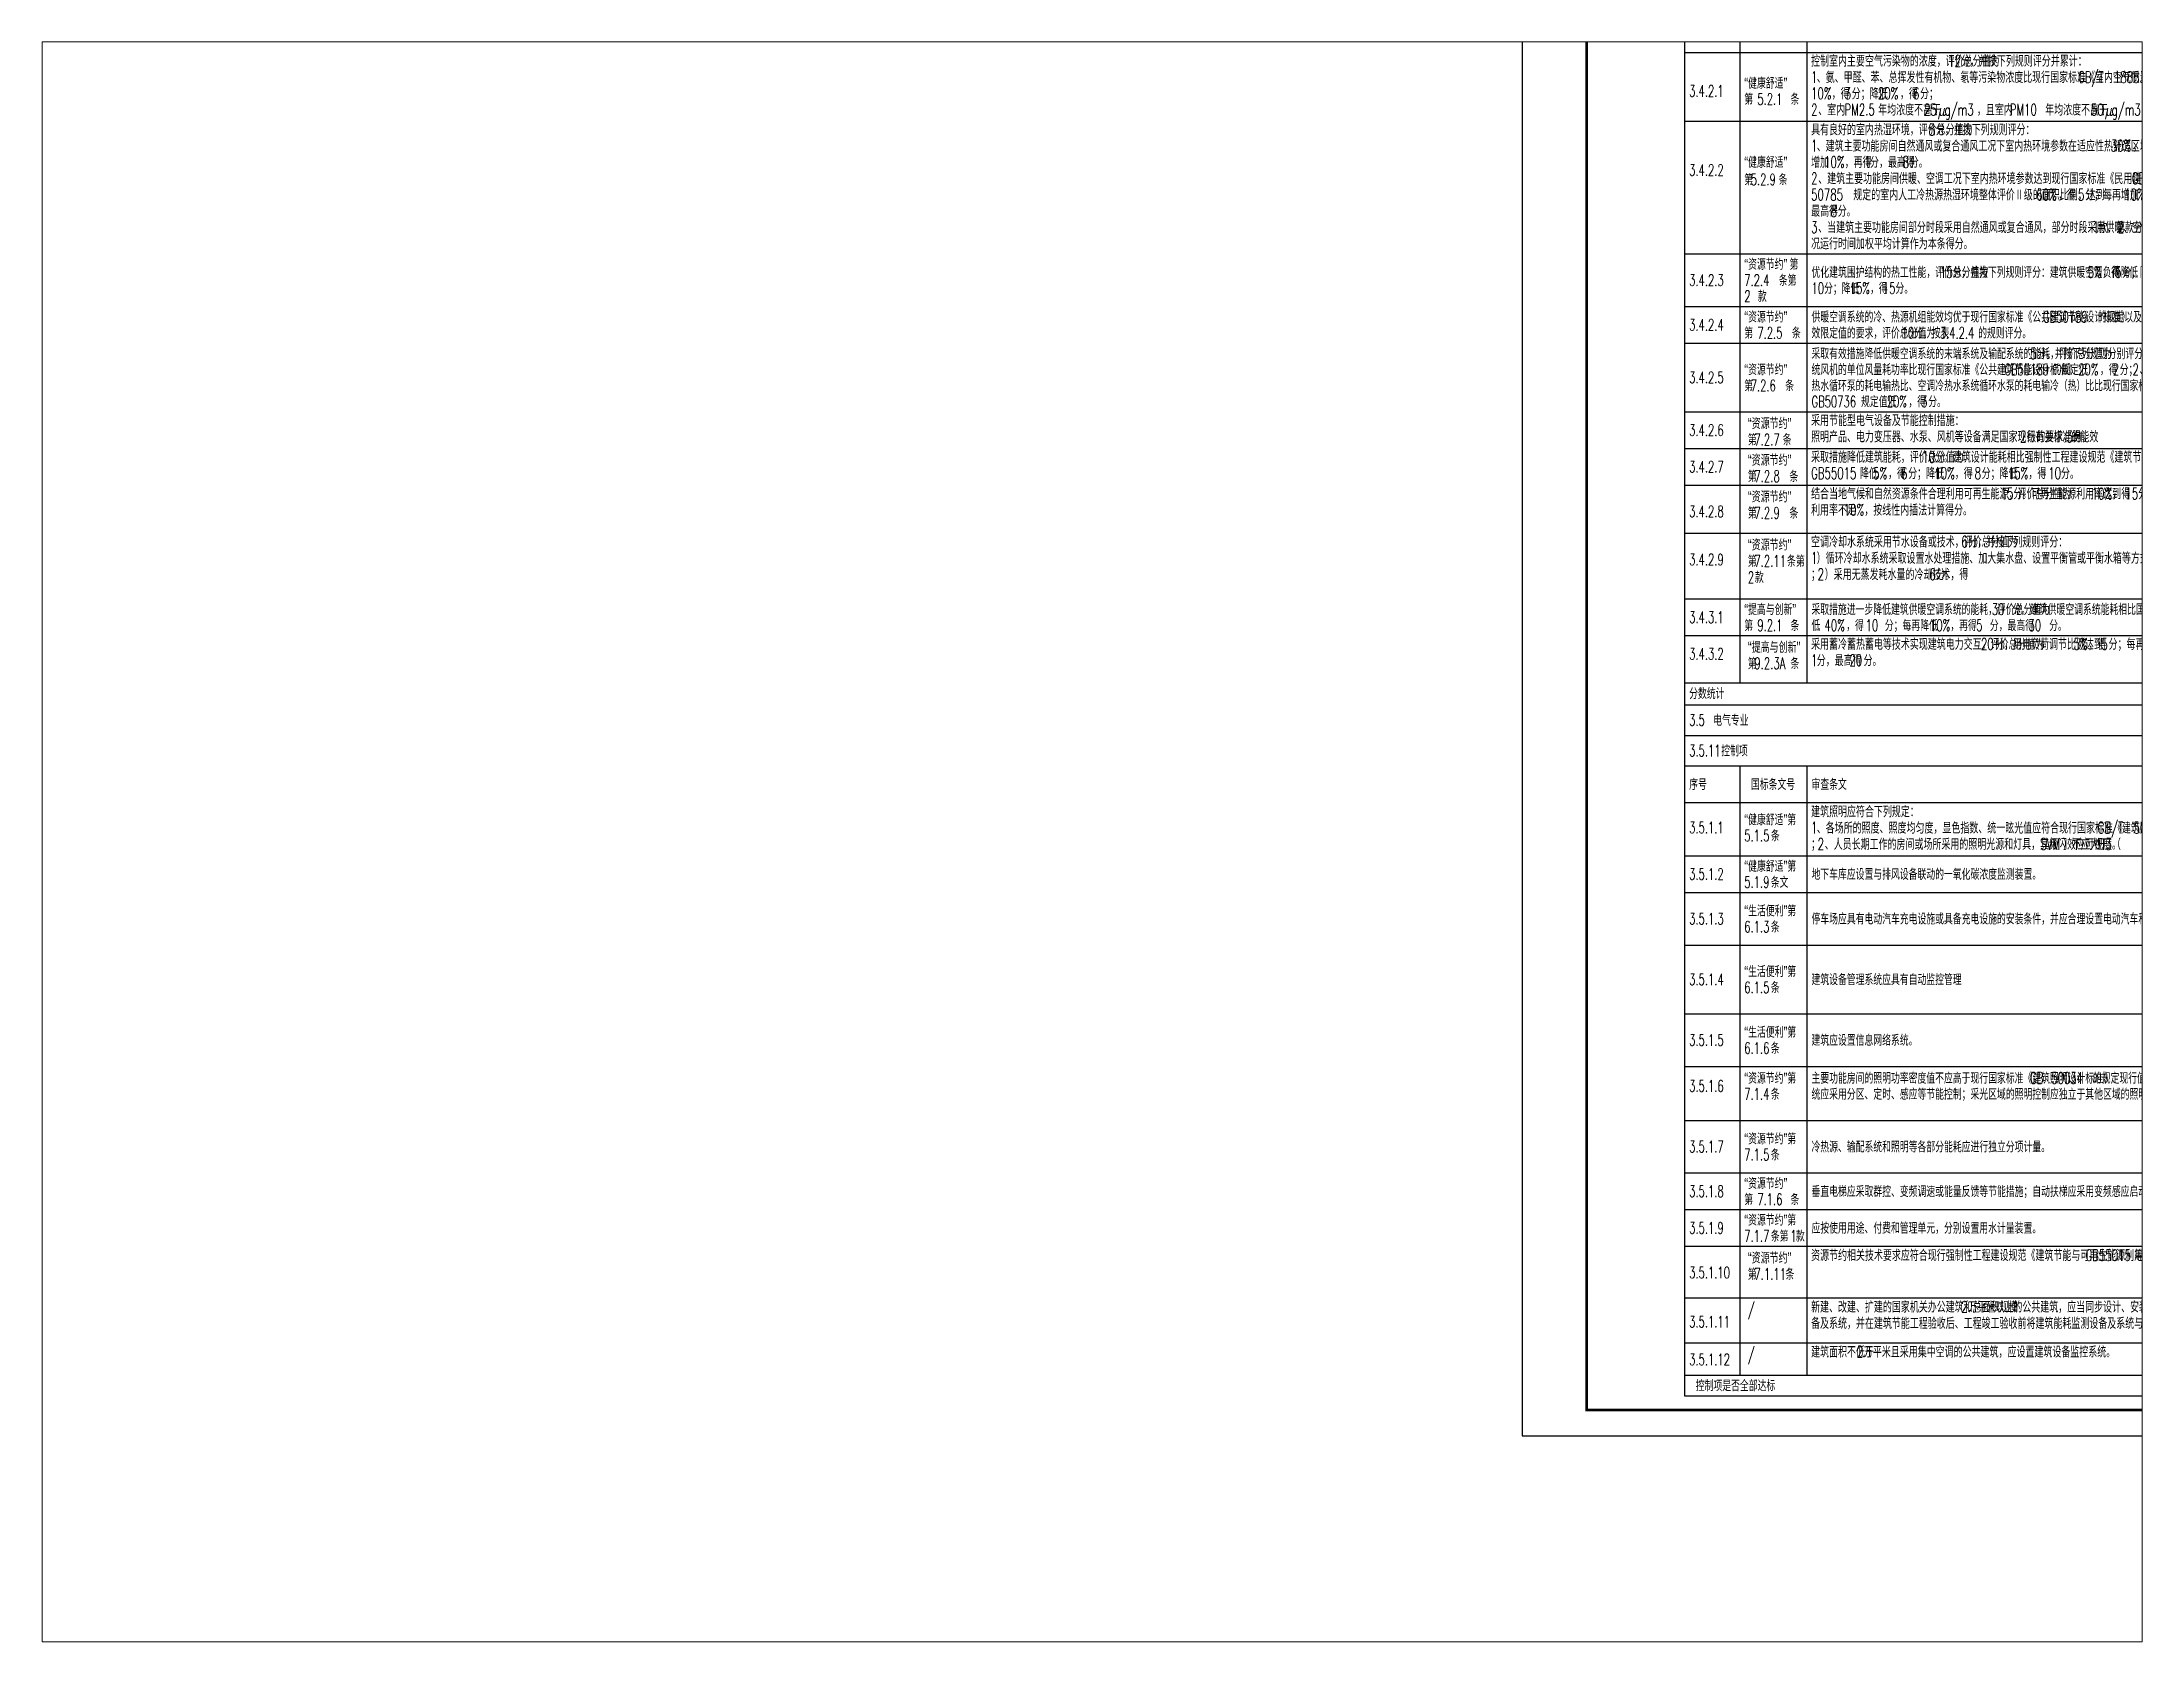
# Paper-space layout 'Layout1' of a CAD drawing. Extents: x 1.05 to 9.45, y 0.8 to 7.2.
# The model-space entities are those that its viewports show. They can reach past a viewport. Long polylines and large blocks are cut down to what shows.
import ezdxf

# ---------------------------------------------------------------- set-up
doc = ezdxf.new("R2010")
doc.units = 0
doc.header["$LTSCALE"] = 1000
for name, color, linetype in [('A-Tab(建筑表格)', 7, 'Continuous'), ('A-Text(建筑文字)', 33, 'Continuous'), ('C-Sheet(通用-图框)', 4, 'Continuous')]:
    doc.layers.add(name, color=color, linetype=linetype)
doc.styles.add('LJ_TXT', font='SIMPLEX', dxfattribs={"width": 0.8, "bigfont": 'GBCBIG'})

msp = doc.modelspace()

# ---------------------------------------------------------------- linework, layer by layer
at = {"layer": 'A-Tab(建筑表格)'}
msp.add_lwpolyline([(19186, 9255), (50513, 9255), (50513, 63824), (19186, 63824)], close=True, dxfattribs=at)
for points in [[(21319, 62643), (21319, 36831)], [(23919, 62643), (23919, 36831)], [(19186, 61226), (50513, 61226)], [(19186, 58570), (50513, 58570)], [(19186, 53432), (50513, 53432)], [(19186, 51395), (50513, 51395)], [(19186, 49977), (50513, 49977)], [(19186, 47320), (50513, 47320)], [(19186, 45903), (50513, 45903)], [(19186, 44486), (50513, 44486)], [(19186, 42624), (50513, 42624)], [(19186, 40081), (50513, 40081)], [(19186, 38664), (50513, 38664)], [(19186, 36831), (50513, 36831)], [(19186, 35983), (50513, 35983)], [(19186, 34802), (50513, 34802)], [(19186, 33622), (50513, 33622)], [(21319, 33622), (21319, 10052)], [(23919, 33622), (23919, 10052)], [(19186, 32204), (50513, 32204)], [(19186, 30145), (50513, 30145)], [(19186, 28728), (50513, 28728)], [(19186, 26691), (50513, 26691)], [(19186, 24034), (50513, 24034)], [(19186, 21997), (50513, 21997)], [(19186, 19911), (50513, 19911)], [(19186, 17874), (50513, 17874)], [(19186, 16457), (50513, 16457)], [(19186, 15040), (50513, 15040)], [(19186, 13042), (50513, 13042)], [(19186, 11303), (50513, 11303)], [(19186, 10052), (50513, 10052)]]:
    msp.add_lwpolyline(points, dxfattribs=at)
at = {"layer": 'C-Sheet(通用-图框)'}
msp.add_lwpolyline([(12902, 7705), (139002, 7705), (139002, 67105), (12902, 67105)], close=True, dxfattribs=at)
at = {"layer": 'C-Sheet(通用-图框)', "const_width": 100}
msp.add_lwpolyline([(15402, 8705), (138002, 8705), (138002, 66105), (15402, 66105)], close=True, dxfattribs=at)

# ---------------------------------------------------------------- texts
at = {"layer": 'A-Tab(建筑表格)', "style": 'LJ_TXT'}
for s, height, width, p in [('序号', 427.1, 0.8, (19363, 61713)), ('国标条文号', 427.1, 0.8, (21753, 61713)), ('审查条文', 427.1, 0.8, (24096, 61713)), ('“健康舒适”', 427.1, 0.8, (21496, 59819)), ('3.4.2.1', 442.8, 0.64, (19363, 59509)), ('第', 427, 0.8, (21496, 59199)), ('5.2.1', 442.8, 0.64, (22001, 59199)), ('条', 427, 0.8, (23284, 59199)), ('3.4.2.2', 442.8, 0.64, (19363, 56449)), ('“健康舒适”', 427.1, 0.8, (21496, 56759)), ('第', 427, 0.8, (21496, 56088)), ('5.2.9', 442.8, 0.64, (21745, 56088)), ('条', 427, 0.8, (22825, 56088)), ('“资源节约”', 427.1, 0.8, (21496, 52812)), ('第', 427, 0.8, (23245, 52812)), ('优化建筑围护结构的热工性能，评价总分值为', 427.14, 0.8, (24096, 52502)), ('15', 442.8, 0.64, (29071, 52502)), ('分，并按下列规则评分：建筑供暖空调负荷降低', 427.14, 0.8, (29557, 52502)), ('5%', 442.8, 0.64, (34781, 52502)), ('，得', 427.1, 0.8, (35347, 52502)), ('5', 443, 0.64, (35845, 52502)), ('分；降低', 427.1, 0.8, (36115, 52502)), ('10%', 442.8, 0.64, (37110, 52502)), ('3.4.2.3', 442.8, 0.64, (19363, 52192)), ('7.2.4', 442.8, 0.64, (21496, 52192)), ('2', 443, 0.64, (21496, 51572)), ('款', 427, 0.8, (22023, 51572)), ('条第', 427.1, 0.8, (22832, 52192)), ('10', 442.8, 0.64, (24096, 51882)), ('分；降低', 427.1, 0.8, (24582, 51882)), ('15%', 442.8, 0.64, (25577, 51882)), ('，得', 427.1, 0.8, (26360, 51882)), ('15', 442.8, 0.64, (26857, 51882)), ('分。', 427.1, 0.8, (27343, 51882)), ('“资源节约”', 427.1, 0.8, (21496, 50775)), ('供暖空调系统的冷、热源机组能效均优于现行国家标准《公共建筑节能设计标准》', 427.14, 0.8, (24096, 50775)), ('GB50189', 442.8, 0.64, (33051, 50775)), ('的规定以及现行有关国家标准能', 427.14, 0.8, (35170, 50775)), ('3.4.2.4', 442.8, 0.64, (19363, 50465)), ('第', 427, 0.8, (21496, 50155)), ('7.2.5', 442.8, 0.64, (22001, 50155)), ('条', 427, 0.8, (23337, 50155)), ('效限定值的要求，评价总分值为', 427.14, 0.8, (24096, 50155)), ('10', 442.8, 0.64, (27579, 50155)), ('分，按表', 427.1, 0.8, (28065, 50155)), ('3.4.2.4', 442.8, 0.64, (29059, 50155)), ('的规则评分。', 427.1, 0.8, (30544, 50155)), ('采取有效措施降低供暖空调系统的末端系统及输配系统的能耗，评价总分值为', 427.14, 0.8, (24096, 49357)), ('5', 443, 0.64, (32554, 49357)), ('分，并按下列规则分别评分并累计：', 427.14, 0.8, (32823, 49357)), ('1', 443, 0.64, (36803, 49357)), ('、通风空调系', 427.1, 0.8, (37019, 49357)), ('3.4.2.5', 442.8, 0.64, (19363, 48428)), ('“资源节约”', 427.1, 0.8, (21496, 48737)), ('统风机的单位风量耗功率比现行国家标准《公共建筑节能设计标准》', 427.14, 0.8, (24096, 48737)), ('GB50189', 442.8, 0.64, (31559, 48737)), ('的规定低', 427.1, 0.8, (33421, 48737)), ('20%', 442.8, 0.64, (34416, 48737)), ('，得', 427.1, 0.8, (35253, 48737)), ('2', 443, 0.64, (35750, 48737)), ('分；', 427.1, 0.8, (36020, 48737)), ('2', 443, 0.64, (36518, 48737)), ('、集中供暖系统', 427.1, 0.8, (36788, 48737)), ('第', 427, 0.8, (21496, 48118)), ('7.2.6', 442.8, 0.64, (21745, 48118)), ('条', 427, 0.8, (23081, 48118)), ('热水循环泵的耗电输热比、空调冷热水系统循环水泵的耗电输冷（热）比比现行国家标准《民用建筑供暖通风与空气调节设计规范》', 427.14, 0.8, (24096, 48118)), ('GB50736', 442.8, 0.64, (24096, 47498)), ('规定值低', 427.1, 0.8, (26013, 47498)), ('20%', 442.8, 0.64, (27008, 47498)), ('，得', 427.1, 0.8, (27844, 47498)), ('3', 443, 0.64, (28342, 47498)), ('分。', 427.1, 0.8, (28612, 47498)), ('3.4.2.6', 442.8, 0.64, (19363, 46390)), ('3.4.2.7', 442.8, 0.64, (19363, 44973)), ('3.4.2.8', 442.8, 0.64, (19363, 43246)), ('3.4.2.9', 442.8, 0.64, (19363, 41384)), ('“提高与创新”', 427.1, 0.8, (21496, 39461)), ('采取措施进一步降低建筑供暖空调系统的能耗，评价总分值为', 427.14, 0.8, (24096, 39461)), ('30', 442.8, 0.64, (31069, 39461)), ('分。建筑供暖空调系统能耗相比国家现行有关建筑节能标准降', 427.14, 0.8, (31865, 39461)), ('3.4.3.1', 442.8, 0.64, (19363, 39151)), ('第', 427, 0.8, (21496, 38841)), ('9.2.1', 442.8, 0.64, (22001, 38841)), ('条', 427, 0.8, (23284, 38841)), ('低', 427, 0.8, (24096, 38841)), ('40%', 442.8, 0.64, (24601, 38841)), ('，得', 427.1, 0.8, (25438, 38841)), ('10', 442.8, 0.64, (26192, 38841)), ('分；每再降低', 427.1, 0.8, (26934, 38841)), ('10%', 442.8, 0.64, (28683, 38841)), ('，再得', 427.1, 0.8, (29466, 38841)), ('5', 443, 0.64, (30469, 38841)), ('分，最高得', 427.1, 0.8, (30995, 38841)), ('30', 442.8, 0.64, (32495, 38841)), ('分。', 427.1, 0.8, (33291, 38841)), ('3.4.3.2', 442.8, 0.64, (19363, 37734)), ('分数统计', 427.1, 0.8, (19363, 36207)), ('3.5', 442.8, 0.64, (19363, 35172)), ('电气专业', 427.1, 0.8, (20294, 35172)), ('3.5.11', 442.8, 0.64, (19363, 33991)), ('控制项', 427.1, 0.8, (20605, 33991)), ('序号', 427.1, 0.8, (19363, 32692)), ('国标条文号', 427.1, 0.8, (21753, 32692)), ('审查条文', 427.1, 0.8, (24096, 32692)), ('“健康舒适”第', 427.1, 0.8, (21496, 31326)), ('3.5.1.1', 442.8, 0.64, (19363, 31016)), ('5.1.5', 442.8, 0.64, (21496, 30706)), ('条', 427, 0.8, (22522, 30706)), ('3.5.1.2', 442.8, 0.64, (19363, 29215)), ('“健康舒适”第', 427.1, 0.8, (21496, 29525)), ('5.1.9', 442.8, 0.64, (21496, 28905)), ('条文', 427.1, 0.8, (22522, 28905)), ('地下车库应设置与排风设备联动的一氧化碳浓度监测装置。', 427.14, 0.8, (24096, 29215)), ('3.5.1.3', 442.8, 0.64, (19363, 27488)), ('“生活便利”第', 427.1, 0.8, (21496, 27798)), ('条', 427, 0.8, (22522, 27178)), ('停车场应具有电动汽车充电设施或具备充电设施的安装条件，并应合理设置电动汽车和无障碍汽车停车位。', 427.14, 0.8, (24096, 27488)), ('6.1.3', 442.8, 0.64, (21496, 27178)), ('3.5.1.4', 442.8, 0.64, (19363, 25141)), ('“生活便利”第', 427.1, 0.8, (21496, 25451)), ('6.1.5', 442.8, 0.64, (21496, 24831)), ('条', 427, 0.8, (22522, 24831)), ('建筑设备管理系统应具有自动监控管理', 427.14, 0.8, (24096, 25141)), ('“生活便利”第', 427.1, 0.8, (21496, 23104)), ('3.5.1.5', 442.8, 0.64, (19363, 22794)), ('6.1.6', 442.8, 0.64, (21496, 22484)), ('条', 427, 0.8, (22522, 22484)), ('建筑应设置信息网络系统。', 427.14, 0.8, (24096, 22794)), ('3.5.1.6', 442.8, 0.64, (19363, 21017)), ('“资源节约”第', 427.1, 0.8, (21496, 21327)), ('7.1.4', 442.8, 0.64, (21496, 20707)), ('条', 427, 0.8, (22522, 20707)), ('统应采用分区、定时、感应等节能控制；采光区域的照明控制应独立于其他区域的照明控制。', 427.14, 0.8, (24096, 20707)), ('主要功能房间的照明功率密度值不应高于现行国家标准《建筑照明设计标准》', 427.14, 0.8, (24096, 21327)), ('GB', 442.8, 0.64, (32554, 21327)), ('50034', 442.8, 0.64, (33377, 21327)), ('的规定现行值；公共区域的照明系', 427.14, 0.8, (34983, 21327)), ('3.5.1.7', 442.8, 0.64, (19363, 18671)), ('“资源节约”第', 427.1, 0.8, (21496, 18981)), ('7.1.5', 442.8, 0.64, (21496, 18361)), ('条', 427, 0.8, (22522, 18361)), ('冷热源、输配系统和照明等各部分能耗应进行独立分项计量。', 427.14, 0.8, (24096, 18671)), ('3.5.1.8', 442.8, 0.64, (19363, 16944)), ('第', 427, 0.8, (21496, 16634)), ('“资源节约”', 427.1, 0.8, (21496, 17254)), ('7.1.6', 442.8, 0.64, (22001, 16634)), ('条', 427, 0.8, (23284, 16634)), ('垂直电梯应采取群控、变频调速或能量反馈等节能措施；自动扶梯应采用变频感应启动等节能控制措施。', 427.14, 0.8, (24096, 16944)), ('“资源节约”第', 427.1, 0.8, (21496, 15837)), ('3.5.1.9', 442.8, 0.64, (19363, 15527)), ('7.1.7', 442.8, 0.64, (21496, 15217)), ('条第', 427.1, 0.8, (22522, 15217)), ('1', 443, 0.64, (23276, 15217)), ('款', 427, 0.8, (23492, 15217)), ('应按使用用途、付费和管理单元，分别设置用水计量装置。', 427.14, 0.8, (24096, 15527)), ('3.5.1.10', 442.8, 0.64, (19363, 13800)), ('3.5.1.11', 442.8, 0.64, (19363, 11896)), ('3.5.1.12', 442.8, 0.64, (19363, 10437)), ('控制项是否全部达标', 427.1, 0.8, (19619, 9432))]:
    msp.add_text(s, height=height, dxfattribs=dict(at, width=width)).set_placement(p)
at = {"layer": 'A-Text(建筑文字)', "style": 'LJ_TXT'}
for s, height, width, p in [('控制室内主要空气污染物的浓度，评价总分值为', 434.04, 0.8, (24080, 60673)), ('12', 450, 0.64, (29388, 60673)), ('分，并按下列规则评分并累计：', 434.04, 0.8, (29881, 60673)), ('1', 450, 0.64, (24080, 60043)), ('、氨、甲醛、苯、总挥发性有机物、氡等污染物浓度比现行国家标准《室内空气质量标准》', 434.04, 0.8, (24299, 60043)), ('GB/T', 450, 0.64, (34410, 60043)), ('18883', 450, 0.64, (35795, 60043)), ('规定限值降低', 434, 0.8, (37111, 60043)), ('10%', 450, 0.64, (24080, 59413)), ('，得', 434, 0.8, (24875, 59413)), ('3', 450, 0.64, (25381, 59413)), ('分；降低', 434, 0.8, (25655, 59413)), ('20%', 450, 0.64, (26666, 59413)), ('，得', 434, 0.8, (27516, 59413)), ('6', 450, 0.64, (28022, 59413)), ('分；', 434, 0.8, (28296, 59413)), ('g/m3', 450, 0.64, (29246, 58783)), ('g/m3', 450, 0.64, (35708, 58783)), ('具有良好的室内热湿环境，评价总分值为', 434.04, 0.8, (24080, 58017)), ('2', 450, 0.64, (24080, 58783)), ('、室内', 434, 0.8, (24354, 58783)), ('PM2.5', 450, 0.64, (25373, 58783)), ('年均浓度不高于', 434, 0.8, (26676, 58783)), ('25', 450, 0.64, (28445, 58783)), ('分，并按下列规则评分：', 434.04, 0.8, (28904, 58017)), ('μ', 434, 0.8, (28994, 58783)), ('，且室内', 434, 0.8, (30494, 58783)), ('PM10', 450, 0.64, (31766, 58783)), ('年均浓度不高于', 434, 0.8, (33137, 58783)), ('50', 450, 0.64, (34907, 58783)), ('μ', 434, 0.8, (35455, 58783)), ('，得', 434, 0.8, (36956, 58783)), ('1', 450, 0.64, (24080, 57387)), ('、建筑主要功能房间自然通风或复合通风工况下室内热环境参数在适应性热舒适区域的时间比例，达到', 434.04, 0.8, (24299, 57387)), ('8', 450, 0.64, (28629, 58017)), ('30%', 450, 0.64, (35674, 57387)), ('，得', 434, 0.8, (36524, 57387)), ('增加', 434, 0.8, (24080, 56757)), ('10%', 450, 0.64, (24585, 56757)), ('，再得', 434, 0.8, (25381, 56757)), ('1', 450, 0.64, (26139, 56757)), ('分，最高得', 434, 0.8, (26358, 56757)), ('8', 450, 0.64, (27622, 56757)), ('分。', 434, 0.8, (27896, 56757)), ('2', 450, 0.64, (24080, 56127)), ('、建筑主要功能房间供暖、空调工况下室内热环境参数达到现行国家标准《民用建筑室内热湿环境评价标准》', 434.04, 0.8, (24354, 56127)), ('GB/T', 450, 0.64, (36487, 56127)), ('最高得', 434, 0.8, (24080, 54867)), ('50785', 450, 0.64, (24080, 55497)), ('8', 450, 0.64, (24838, 54867)), ('分。', 434, 0.8, (25112, 54867)), ('规定的室内人工冷热源热湿环境整体评价Ⅱ级的面积比例，达到', 434.04, 0.8, (25712, 55497)), ('60%', 450, 0.64, (32789, 55497)), ('，得', 434, 0.8, (33639, 55497)), ('5', 450, 0.64, (34405, 55497)), ('分；每再增加', 434, 0.8, (34680, 55497)), ('10%', 450, 0.64, (36196, 55497)), ('，再得', 434, 0.8, (36992, 55497)), ('3', 450, 0.64, (24080, 54237)), ('、当建筑主要功能房间部分时段采用自然通风或复合通风，部分时段采用供暖、空调时，按照第', 434.04, 0.8, (24354, 54237)), ('1', 450, 0.64, (34970, 54237)), ('款、第', 434, 0.8, (35190, 54237)), ('2', 450, 0.64, (35948, 54237)), ('款分别评分后再按各工', 434, 0.8, (36222, 54237)), ('况运行时间加权平均计算作为本条得分。', 434.04, 0.8, (24080, 53607)), ('“资源节约”', 434, 0.8, (21630, 46651)), ('采用节能型电气设备及节能控制措施：', 434.04, 0.8, (24080, 46768)), ('第', 434, 0.8, (21630, 46021)), ('7.2.7', 450, 0.64, (21882, 46021)), ('条', 434, 0.8, (22980, 46021)), ('照明产品、电力变压器、水泵、风机等设备满足国家现行有关标准的能效', 434.04, 0.8, (24080, 46138)), ('2', 450, 0.64, (32168, 46138)), ('级的要求，得', 434, 0.8, (32442, 46138)), ('3', 450, 0.64, (33959, 46138)), ('分。', 434, 0.8, (34233, 46138)), ('“资源节约”', 434, 0.8, (21630, 45234)), ('采取措施降低建筑能耗，评价总分值为', 434.04, 0.8, (24080, 45351)), ('10', 450, 0.64, (28377, 45351)), ('分。建筑设计能耗相比强制性工程建设规范《建筑节能与可再生能源利用通用规范》', 434.04, 0.8, (28870, 45351)), ('第', 434, 0.8, (21630, 44604)), ('7.2.8', 450, 0.64, (21882, 44604)), ('条', 434, 0.8, (23240, 44604)), ('GB55015', 450, 0.64, (24080, 44721)), ('降低', 434, 0.8, (25972, 44721)), ('5%', 450, 0.64, (26478, 44721)), ('，得', 434, 0.8, (27054, 44721)), ('6', 450, 0.64, (27559, 44721)), ('分；降低', 434, 0.8, (27834, 44721)), ('10%', 450, 0.64, (28845, 44721)), ('，得', 434, 0.8, (29640, 44721)), ('8', 450, 0.64, (30406, 44721)), ('分；降低', 434, 0.8, (30680, 44721)), ('15%', 450, 0.64, (31692, 44721)), ('，得', 434, 0.8, (32487, 44721)), ('10', 450, 0.64, (33253, 44721)), ('分。', 434, 0.8, (33747, 44721)), ('“资源节约”', 434, 0.8, (21630, 43817)), ('结合当地气候和自然资源条件合理利用可再生能源，评价总分值为', 434.04, 0.8, (24080, 43934)), ('15', 450, 0.64, (31410, 43934)), ('分。可再生能源利用率达到', 434.04, 0.8, (31904, 43934)), ('10%', 450, 0.64, (34937, 43934)), ('，得', 434, 0.8, (35732, 43934)), ('15', 450, 0.64, (36238, 43934)), ('分；可再生能源', 434, 0.8, (36731, 43934)), ('第', 434, 0.8, (21630, 43187)), ('7.2.9', 450, 0.64, (21882, 43187)), ('条', 434, 0.8, (23240, 43187)), ('利用率不足', 434, 0.8, (24080, 43304)), ('10%', 450, 0.64, (25343, 43304)), ('，按线性内插法计算得分。', 434.04, 0.8, (26139, 43304)), ('“资源节约”', 434, 0.8, (21630, 41954)), ('空调冷却水系统采用节水设备或技术，评价总分值为', 434.04, 0.8, (24080, 42071)), ('6', 450, 0.64, (29893, 42071)), ('分，并按下列规则评分：', 434.04, 0.8, (30168, 42071)), ('第', 434, 0.8, (21630, 41324)), ('7.2.11', 450, 0.64, (21882, 41324)), ('条第', 434, 0.8, (23144, 41324)), ('1', 450, 0.64, (24080, 41441)), ('）循环冷却水系统采取设置水处理措施、加大集水盘、设置平衡管或平衡水箱等方式，避免冷却水泵停泵时冷却水溢出，得', 434.04, 0.8, (24299, 41441)), ('2', 450, 0.64, (21630, 40694)), ('款', 434, 0.8, (21904, 40694)), ('；', 434, 0.8, (24080, 40811)), ('2', 450, 0.64, (24332, 40811)), ('）采用无蒸发耗水量的冷却技术，得', 434.04, 0.8, (24607, 40811)), ('6', 450, 0.64, (28651, 40811)), ('分。', 434, 0.8, (28925, 40811)), ('“提高与创新”', 434, 0.8, (21630, 37995)), ('采用蓄冷蓄热蓄电等技术实现建筑电力交互，评价总分值为', 434.04, 0.8, (24080, 38112)), ('20', 450, 0.64, (30652, 38112)), ('分。用电负荷调节比例达到', 434.04, 0.8, (31200, 38112)), ('5%', 450, 0.64, (34233, 38112)), ('，得', 434, 0.8, (34809, 38112)), ('5', 450, 0.64, (35315, 38112)), ('分；每再增加', 434, 0.8, (35589, 38112)), ('1%', 450, 0.64, (37106, 38112)), ('第', 434, 0.8, (21630, 37365)), ('9.2.3A', 450, 0.64, (21882, 37365)), ('条', 434, 0.8, (23281, 37365)), ('1', 450, 0.64, (24080, 37482)), ('分，最高得', 434, 0.8, (24299, 37482)), ('20', 450, 0.64, (25563, 37482)), ('分。', 434, 0.8, (26111, 37482)), ('建筑照明应符合下列规定：', 434.04, 0.8, (24080, 31634)), ('1', 450, 0.64, (24080, 31004)), ('、各场所的照度、照度均匀度，显色指数、统一眩光值应符合现行国家标准《建筑照明设计标准》', 434.04, 0.8, (24299, 31004)), ('GB/T', 450, 0.64, (35168, 31004)), ('50034', 450, 0.64, (36553, 31004)), ('；', 434, 0.8, (24080, 30374)), ('2', 450, 0.64, (24332, 30374)), ('、人员长期工作的房间或场所采用的照明光源和灯具，其频闪效应可视度（', 434.04, 0.8, (24607, 30374)), ('SVM', 450, 0.64, (32948, 30374)), ('）不应大于', 434, 0.8, (33826, 30374)), ('1.3', 450, 0.64, (35090, 30374)), ('。', 434, 0.8, (35720, 30374)), ('“资源节约”', 434, 0.8, (21630, 14370)), ('资源节约相关技术要求应符合现行强制性工程建设规范《建筑节能与可再生能源利用通用规范》', 434.04, 0.8, (24080, 14470)), ('GB55015', 450, 0.64, (34696, 14470)), ('等的规定。', 434, 0.8, (36588, 14470)), ('第', 434, 0.8, (21630, 13740)), ('7.1.11', 450, 0.64, (21882, 13740)), ('条', 434, 0.8, (23089, 13740)), ('/', 450, 0.64, (21630, 12372)), ('备及系统，并在建筑节能工程验收后、工程竣工验收前将建筑能耗监测设备及系统与市级能耗监测系统联网，实现在线监测。', 434.04, 0.8, (24080, 11842)), ('新建、改建、扩建的国家机关办公建筑和总面积规模', 434.04, 0.8, (24080, 12472)), ('2', 450, 0.64, (29893, 12472)), ('万平米以上的公共建筑，应当同步设计、安装具有远程传送功能的能耗监测设', 434.04, 0.8, (30168, 12472)), ('/', 450, 0.64, (21630, 10633)), ('建筑面积不低于', 434, 0.8, (24080, 10733)), ('2', 450, 0.64, (25849, 10733)), ('万平米且采用集中空调的公共建筑，应设置建筑设备监控系统。', 434.04, 0.8, (26123, 10733))]:
    msp.add_text(s, height=height, dxfattribs=dict(at, width=width)).set_placement(p)

psp = doc.layouts.get("Layout1")

# ---------------------------------------------------------------- viewports
at = {"layer": '0', "view_target_point": (6, 4.5)}
psp.add_viewport(center=(5.25, 4), size=(8.4, 6.4), view_center_point=(-3744.5991, 30674.5265), view_height=61897.585457, dxfattribs=at)

doc.saveas('drawing.dxf')
